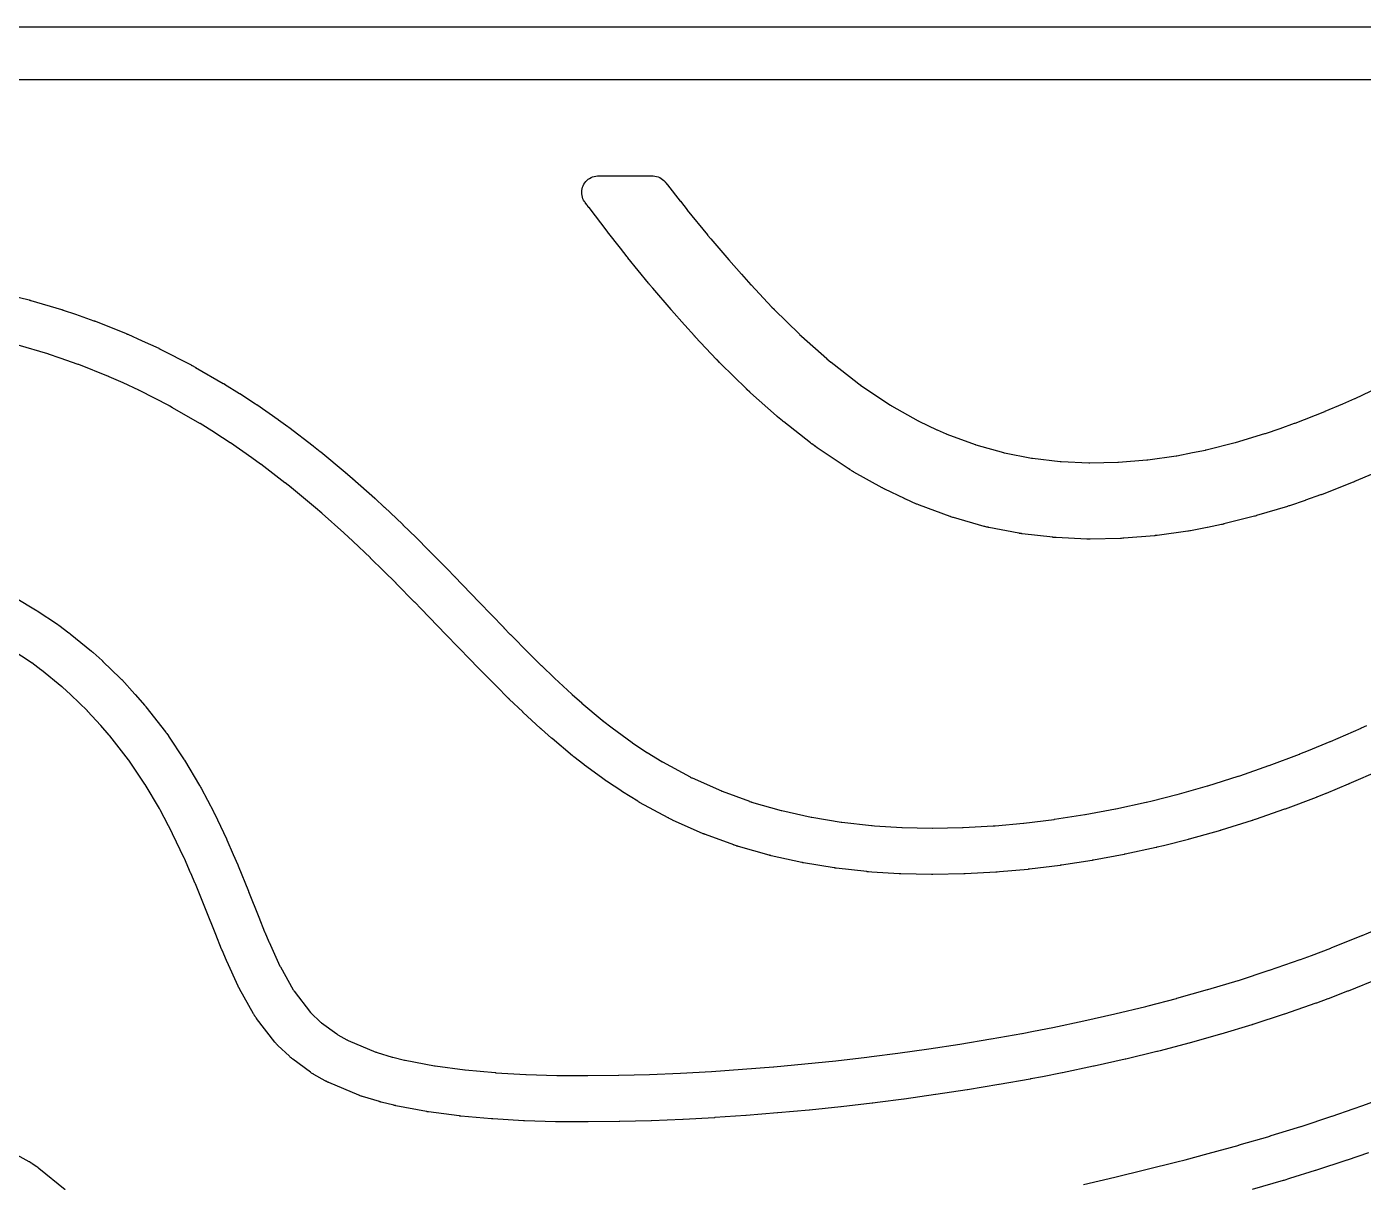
# Model space of a CAD drawing. Header units: metres. Extents: x -22.9 to 22.9, y 1.9 to 79.7.
# Drawn here: x -14.83 to -6.76, y 49.83 to 56.8 of the extents above; entities that cross this region are included whole.
import ezdxf

# ---------------------------------------------------------------- set-up
doc = ezdxf.new("R2010")
doc.units = ezdxf.units.M

msp = doc.modelspace()

# ---------------------------------------------------------------- linework, layer by layer
at = {"layer": 'MARKING'}
for points in [[(-20.6, 38.2), (-20.6, 54.8), (-20.5829, 55.0611), (-20.5319, 55.3176), (-20.4478, 55.5654), (-20.3321, 55.8), (-20.1867, 56.0175), (-20.0142, 56.2142), (-19.8175, 56.3867), (-19.6, 56.5321), (-19.3654, 56.6478), (-19.1176, 56.7319), (-18.8611, 56.7829), (-18.6, 56.8), (18.6, 56.8)], [(18.5895, 56.48), (-18.5895, 56.48), (-18.8192, 56.4649), (-19.0346, 56.4221), (-19.2426, 56.3515), (-19.4397, 56.2543), (-19.6223, 56.1323), (-19.7875, 55.9875), (-19.9323, 55.8223), (-20.0543, 55.6397), (-20.1515, 55.4426), (-20.2221, 55.2346), (-20.2649, 55.0192), (-20.28, 54.7895), (-20.28, 38.2105)], [(-6.7007, 54.1017), (-6.8115, 54.0543), (-6.8122, 54.0541), (-6.8129, 54.0538), (-6.8136, 54.0535), (-6.8178, 54.0518), (-6.8185, 54.0515), (-6.8192, 54.0512), (-6.8199, 54.0509), (-7.0067, 53.9775), (-7.0076, 53.9772), (-7.0084, 53.9769), (-7.0092, 53.9766), (-7.0143, 53.9747), (-7.0152, 53.9744), (-7.016, 53.9741), (-7.0168, 53.9738), (-7.1078, 53.9417), (-7.1082, 53.9416), (-7.1098, 53.941), (-7.1103, 53.9408), (-7.2054, 53.9084), (-7.2063, 53.908), (-7.2073, 53.9077), (-7.2082, 53.9074), (-7.2141, 53.9056), (-7.215, 53.9053), (-7.216, 53.905), (-7.2169, 53.9047), (-7.4031, 53.8492), (-7.4041, 53.8489), (-7.4051, 53.8486), (-7.4061, 53.8483), (-7.4121, 53.8467), (-7.4131, 53.8464), (-7.414, 53.8461), (-7.415, 53.8459), (-7.6008, 53.7986), (-7.6021, 53.7983), (-7.6033, 53.798), (-7.6045, 53.7977), (-7.6121, 53.796), (-7.6133, 53.7957), (-7.6145, 53.7954), (-7.6158, 53.7952), (-7.699, 53.7784), (-7.6993, 53.7783), (-7.7006, 53.7781), (-7.7009, 53.778), (-7.8027, 53.7582), (-7.804, 53.758), (-7.8053, 53.7577), (-7.8066, 53.7575), (-7.8147, 53.7562), (-7.816, 53.7559), (-7.8173, 53.7557), (-7.8186, 53.7555), (-8.0037, 53.7297), (-8.0051, 53.7295), (-8.0065, 53.7293), (-8.0079, 53.7291), (-8.0166, 53.7282), (-8.018, 53.728), (-8.0194, 53.7279), (-8.0208, 53.7278), (-8.2055, 53.7125), (-8.207, 53.7124), (-8.2086, 53.7123), (-8.2101, 53.7122), (-8.2197, 53.7117), (-8.2213, 53.7116), (-8.2228, 53.7115), (-8.2244, 53.7115), (-8.4087, 53.7077), (-8.4103, 53.7077), (-8.412, 53.7077), (-8.4137, 53.7077), (-8.424, 53.7078), (-8.4257, 53.7079), (-8.4274, 53.7079), (-8.429, 53.708), (-8.613, 53.7165), (-8.6148, 53.7166), (-8.6165, 53.7167), (-8.6183, 53.7168), (-8.6292, 53.7177), (-8.6309, 53.7179), (-8.6327, 53.718), (-8.6344, 53.7182), (-8.8182, 53.7398), (-8.82, 53.74), (-8.8218, 53.7402), (-8.8236, 53.7405), (-8.8346, 53.7422), (-8.8364, 53.7425), (-8.8382, 53.7428), (-8.84, 53.7431), (-9.021, 53.7777), (-9.0217, 53.7779), (-9.0248, 53.7785), (-9.0257, 53.7786), (-9.0276, 53.7791), (-9.0295, 53.7795), (-9.0312, 53.7799), (-9.033, 53.7803), (-9.0439, 53.783), (-9.0457, 53.7834), (-9.0474, 53.7839), (-9.0492, 53.7844), (-9.2331, 53.837), (-9.2348, 53.8376), (-9.2366, 53.8381), (-9.2383, 53.8386), (-9.2491, 53.8422), (-9.2508, 53.8428), (-9.2526, 53.8434), (-9.2543, 53.844), (-9.4385, 53.9117), (-9.4401, 53.9122), (-9.4416, 53.9128), (-9.4431, 53.9134), (-9.4525, 53.9173), (-9.4541, 53.9179), (-9.4556, 53.9185), (-9.4571, 53.9192), (-9.5216, 53.9478), (-9.5223, 53.9481), (-9.5229, 53.9484), (-9.5236, 53.9487), (-9.5279, 53.9507), (-9.5285, 53.951), (-9.5292, 53.9513), (-9.5299, 53.9517), (-9.6482, 54.0085), (-9.6495, 54.0091), (-9.6509, 54.0098), (-9.6522, 54.0105), (-9.6605, 54.0148), (-9.6619, 54.0155), (-9.6632, 54.0162), (-9.6645, 54.0169), (-9.8346, 54.1117), (-9.8353, 54.1121), (-9.836, 54.1125), (-9.8367, 54.1129), (-9.841, 54.1154), (-9.8417, 54.1158), (-9.8424, 54.1162), (-9.8431, 54.1166), (-9.8565, 54.1246), (-9.8576, 54.1253), (-9.8586, 54.1259), (-9.8597, 54.1266), (-9.8664, 54.1309), (-9.8675, 54.1315), (-9.8685, 54.1322), (-9.8696, 54.1329), (-10.0558, 54.258), (-10.0567, 54.2586), (-10.0576, 54.2592), (-10.0585, 54.2599), (-10.064, 54.2638), (-10.0649, 54.2644), (-10.0658, 54.265), (-10.0666, 54.2657), (-10.089, 54.2821), (-10.0896, 54.2826), (-10.0902, 54.283), (-10.0907, 54.2834), (-10.0944, 54.2862), (-10.095, 54.2867), (-10.0956, 54.2871), (-10.0961, 54.2876), (-10.2588, 54.4151), (-10.2595, 54.4156), (-10.2602, 54.4161), (-10.2608, 54.4167), (-10.2649, 54.42), (-10.2656, 54.4205), (-10.2663, 54.4211), (-10.2669, 54.4216), (-10.2958, 54.4459), (-10.2963, 54.4463), (-10.2968, 54.4468), (-10.2974, 54.4472), (-10.3005, 54.4499), (-10.301, 54.4504), (-10.3015, 54.4508), (-10.302, 54.4513), (-10.459, 54.5906), (-10.4595, 54.591), (-10.46, 54.5914), (-10.4605, 54.5918), (-10.4634, 54.5945), (-10.4638, 54.5949), (-10.4643, 54.5953), (-10.4647, 54.5958), (-10.4785, 54.6086), (-10.4789, 54.609), (-10.4794, 54.6094), (-10.4799, 54.6099), (-10.4827, 54.6125), (-10.4831, 54.613), (-10.4835, 54.6134), (-10.484, 54.6139), (-10.6403, 54.7672), (-10.6408, 54.7677), (-10.6412, 54.7681), (-10.6417, 54.7686), (-10.6445, 54.7715), (-10.645, 54.7719), (-10.6454, 54.7724), (-10.6459, 54.7729), (-10.6611, 54.7885), (-10.6615, 54.789), (-10.6633, 54.7909), (-10.6639, 54.7915), (-10.7928, 54.9287), (-10.7932, 54.9291), (-10.7935, 54.9295), (-10.7939, 54.9299), (-10.7962, 54.9324), (-10.7965, 54.9328), (-10.7969, 54.9332), (-10.7972, 54.9336), (-10.8561, 54.999), (-10.8563, 54.9993), (-10.8573, 55.0003), (-10.8575, 55.0006), (-10.9353, 55.0884), (-10.9358, 55.089), (-10.938, 55.0915), (-10.9387, 55.0923), (-11.0494, 55.222), (-11.0495, 55.2221), (-11.0702, 55.2466), (-11.0706, 55.247), (-11.071, 55.2474), (-11.0713, 55.2478), (-11.0735, 55.2505), (-11.0739, 55.2509), (-11.0742, 55.2513), (-11.0746, 55.2518), (-11.1994, 55.4052), (-11.1997, 55.4056), (-11.2, 55.406), (-11.2003, 55.4064), (-11.2023, 55.4089), (-11.2026, 55.4094), (-11.203, 55.4098), (-11.2033, 55.4102), (-11.2442, 55.4627), (-11.3231, 55.5626), (-11.3235, 55.5631), (-11.3252, 55.5653), (-11.3257, 55.566), (-11.4343, 55.7081), (-11.4347, 55.7085), (-11.442, 55.7178), (-11.4424, 55.7183), (-11.4428, 55.7189), (-11.4432, 55.7194), (-11.4457, 55.7227), (-11.4461, 55.7233), (-11.4465, 55.7238), (-11.4469, 55.7243), (-11.4574, 55.7385), (-11.4603, 55.7426), (-11.4615, 55.7445), (-11.4667, 55.7531), (-11.4709, 55.7622), (-11.4742, 55.7717), (-11.4766, 55.7814), (-11.4779, 55.7914), (-11.4783, 55.8014), (-11.4776, 55.8114), (-11.476, 55.8213), (-11.4733, 55.831), (-11.4697, 55.8403), (-11.4652, 55.8493), (-11.4598, 55.8578), (-11.4536, 55.8656), (-11.4466, 55.8729), (-11.439, 55.8793), (-11.4307, 55.885), (-11.4219, 55.8899), (-11.4127, 55.8938), (-11.4031, 55.8968), (-11.3933, 55.8988), (-11.3833, 55.8998), (-11.381, 55.8999), (-11.376, 55.9), (-11.054, 55.9), (-11.0489, 55.8999), (-11.0464, 55.8997), (-11.0363, 55.8987), (-11.0263, 55.8966), (-11.0166, 55.8936), (-11.0072, 55.8895), (-10.9983, 55.8845), (-10.99, 55.8787), (-10.9823, 55.872), (-10.9753, 55.8646), (-10.9737, 55.8627), (-10.9705, 55.8587), (-10.9618, 55.8473), (-10.9613, 55.8467), (-10.8832, 55.7478), (-10.8831, 55.7476), (-10.8824, 55.7467), (-10.8822, 55.7465), (-10.8419, 55.6948), (-10.8416, 55.6944), (-10.8413, 55.694), (-10.841, 55.6936), (-10.7193, 55.544), (-10.7189, 55.5435), (-10.7186, 55.5431), (-10.7182, 55.5427), (-10.6995, 55.5207), (-10.5906, 55.393), (-10.59, 55.3923), (-10.5143, 55.3068), (-10.4569, 55.2431), (-10.4565, 55.2427), (-10.4562, 55.2423), (-10.4558, 55.2419), (-10.3302, 55.1081), (-10.3297, 55.1076), (-10.3173, 55.0948), (-10.3169, 55.0944), (-10.3164, 55.0939), (-10.316, 55.0935), (-10.1639, 54.9442), (-10.1634, 54.9438), (-10.163, 54.9433), (-10.1625, 54.9429), (-10.153, 54.934), (-10.1525, 54.9336), (-10.1521, 54.9332), (-10.1516, 54.9327), (-9.9991, 54.7974), (-9.9986, 54.797), (-9.9981, 54.7965), (-9.9975, 54.7961), (-9.974, 54.7763), (-9.9734, 54.7758), (-9.9727, 54.7753), (-9.972, 54.7747), (-9.8151, 54.6517), (-9.8145, 54.6513), (-9.8139, 54.6508), (-9.8133, 54.6504), (-9.7978, 54.6389), (-9.7969, 54.6383), (-9.796, 54.6377), (-9.7951, 54.6371), (-9.618, 54.5181), (-9.6169, 54.5174), (-9.6158, 54.5167), (-9.6147, 54.516), (-9.6096, 54.513), (-9.6089, 54.5125), (-9.6082, 54.5121), (-9.6075, 54.5117), (-9.4468, 54.4222), (-9.4454, 54.4215), (-9.4441, 54.4208), (-9.4427, 54.4201), (-9.3338, 54.3678), (-9.3332, 54.3675), (-9.3325, 54.3672), (-9.3318, 54.3669), (-9.2773, 54.3427), (-9.2758, 54.342), (-9.2743, 54.3414), (-9.2728, 54.3408), (-9.1035, 54.2786), (-9.1018, 54.278), (-9.1001, 54.2775), (-9.0983, 54.2769), (-8.9323, 54.2294), (-8.9301, 54.2288), (-8.9279, 54.2283), (-8.9257, 54.2278), (-8.7618, 54.1965), (-8.76, 54.1962), (-8.7582, 54.1959), (-8.7564, 54.1957), (-8.5889, 54.176), (-8.5872, 54.1759), (-8.5854, 54.1757), (-8.5837, 54.1756), (-8.4154, 54.1678), (-8.4138, 54.1678), (-8.4121, 54.1678), (-8.4104, 54.1678), (-8.241, 54.1713), (-8.2394, 54.1713), (-8.2379, 54.1714), (-8.2363, 54.1715), (-8.0652, 54.1857), (-8.0638, 54.1858), (-8.0624, 54.1859), (-8.061, 54.1861), (-7.8884, 54.2103), (-7.8871, 54.2105), (-7.8858, 54.2107), (-7.8845, 54.2109), (-7.7902, 54.2293), (-7.7124, 54.2449), (-7.7112, 54.2452), (-7.71, 54.2455), (-7.7087, 54.2458), (-7.533, 54.2905), (-7.532, 54.2908), (-7.5311, 54.2911), (-7.5301, 54.2913), (-7.3526, 54.3442), (-7.3517, 54.3445), (-7.3508, 54.3448), (-7.3498, 54.3451), (-7.261, 54.3755), (-7.1736, 54.4063), (-7.1728, 54.4066), (-7.1719, 54.4069), (-7.1711, 54.4072), (-6.9912, 54.4779), (-6.9905, 54.4781), (-6.9898, 54.4784), (-6.9892, 54.4787), (-6.8829, 54.5241), (-6.8825, 54.5243), (-6.8102, 54.556), (-6.8096, 54.5563), (-6.8089, 54.5566), (-6.8083, 54.5569), (-6.6265, 54.6429)], [(-15.0003, 55.196), (-14.8146, 55.1507), (-14.8134, 55.1504), (-14.8122, 55.1501), (-14.811, 55.1498), (-14.808, 55.1489), (-14.8068, 55.1486), (-14.8057, 55.1483), (-14.8045, 55.1479), (-14.6187, 55.0929), (-14.6176, 55.0926), (-14.6166, 55.0922), (-14.6155, 55.0919), (-14.6128, 55.091), (-14.6117, 55.0907), (-14.6107, 55.0903), (-14.6097, 55.09), (-14.5357, 55.0644), (-14.5356, 55.0644), (-14.4236, 55.0256), (-14.4225, 55.0252), (-14.4214, 55.0248), (-14.4203, 55.0244), (-14.4175, 55.0234), (-14.4164, 55.023), (-14.4153, 55.0225), (-14.4142, 55.0221), (-14.2283, 54.9478), (-14.2272, 54.9474), (-14.2262, 54.947), (-14.2252, 54.9465), (-14.2225, 54.9454), (-14.2215, 54.945), (-14.2205, 54.9445), (-14.2195, 54.9441), (-14.1333, 54.9051), (-14.1329, 54.9049), (-14.0328, 54.8591), (-14.0318, 54.8586), (-14.0307, 54.8581), (-14.0297, 54.8576), (-14.027, 54.8563), (-14.026, 54.8558), (-14.025, 54.8553), (-14.024, 54.8548), (-13.8376, 54.7589), (-13.8368, 54.7585), (-13.836, 54.7581), (-13.8352, 54.7576), (-13.833, 54.7565), (-13.8322, 54.7561), (-13.8314, 54.7556), (-13.8306, 54.7552), (-13.8123, 54.7449), (-13.812, 54.7447), (-13.8113, 54.7443), (-13.8108, 54.744), (-13.6429, 54.6476), (-13.642, 54.6471), (-13.6412, 54.6466), (-13.6403, 54.6461), (-13.6381, 54.6448), (-13.6372, 54.6443), (-13.6364, 54.6437), (-13.6356, 54.6432), (-13.5457, 54.5868), (-13.5453, 54.5865), (-13.5443, 54.5859), (-13.5437, 54.5855), (-13.4473, 54.5233), (-13.4466, 54.5228), (-13.4459, 54.5223), (-13.4452, 54.5219), (-13.4433, 54.5206), (-13.4426, 54.5201), (-13.4419, 54.5196), (-13.4411, 54.5191), (-13.3109, 54.4285), (-13.3104, 54.4282), (-13.3093, 54.4274), (-13.3086, 54.4269), (-13.2522, 54.3864), (-13.2517, 54.386), (-13.2511, 54.3855), (-13.2505, 54.3851), (-13.249, 54.384), (-13.2484, 54.3835), (-13.2478, 54.3831), (-13.2472, 54.3827), (-13.1, 54.2702), (-13.0994, 54.2698), (-13.0982, 54.2689), (-13.0974, 54.2682), (-13.0577, 54.2369), (-13.0573, 54.2365), (-13.0568, 54.2361), (-13.0564, 54.2358), (-13.0552, 54.2348), (-13.0548, 54.2345), (-13.0543, 54.2341), (-13.0539, 54.2337), (-12.9072, 54.1121), (-12.9066, 54.1116), (-12.9054, 54.1105), (-12.9045, 54.1098), (-12.864, 54.0749), (-12.8635, 54.0744), (-12.8623, 54.0734), (-12.8616, 54.0728), (-12.7285, 53.9541), (-12.7279, 53.9536), (-12.7267, 53.9525), (-12.7259, 53.9517), (-12.6709, 53.9009), (-12.6706, 53.9006), (-12.6699, 53.8999), (-12.6694, 53.8995), (-12.5607, 53.7966), (-12.5602, 53.7961), (-12.559, 53.795), (-12.5583, 53.7943), (-12.4789, 53.7165), (-12.4786, 53.7161), (-12.4012, 53.6396), (-12.4008, 53.6392), (-12.3998, 53.6382), (-12.3992, 53.6376), (-12.2877, 53.5239), (-12.2479, 53.4835), (-12.2476, 53.4831), (-12.2469, 53.4824), (-12.2464, 53.4819), (-12.098, 53.3276), (-11.9486, 53.1731), (-11.9484, 53.1728), (-11.9096, 53.1323), (-11.9089, 53.1316), (-11.7977, 53.0198), (-11.723, 52.9449), (-11.7225, 52.9445), (-11.7221, 52.944), (-11.7216, 52.9436), (-11.6428, 52.8687), (-11.5381, 52.7711), (-11.5375, 52.7705), (-11.5369, 52.77), (-11.5363, 52.7694), (-11.4774, 52.7182), (-11.4768, 52.7176), (-11.3552, 52.6152), (-11.3543, 52.6145), (-11.3535, 52.6139), (-11.3527, 52.6132), (-11.2953, 52.5689), (-11.2949, 52.5686), (-11.2944, 52.5682), (-11.2939, 52.5679), (-11.1741, 52.4797), (-11.1731, 52.4789), (-11.172, 52.4782), (-11.171, 52.4775), (-11.0844, 52.4203), (-11.0838, 52.4199), (-11.0833, 52.4196), (-11.0827, 52.4192), (-10.9949, 52.3645), (-10.9937, 52.3638), (-10.9924, 52.363), (-10.9911, 52.3623), (-10.8245, 52.2716), (-10.8239, 52.2712), (-10.8233, 52.2709), (-10.8226, 52.2706), (-10.8162, 52.2673), (-10.815, 52.2667), (-10.8137, 52.2661), (-10.8125, 52.2656), (-10.6351, 52.1871), (-10.6336, 52.1864), (-10.6321, 52.1858), (-10.6306, 52.1852), (-10.4657, 52.1248), (-10.4651, 52.1246), (-10.4646, 52.1244), (-10.464, 52.1242), (-10.4564, 52.1216), (-10.4552, 52.1212), (-10.454, 52.1208), (-10.4527, 52.1204), (-10.275, 52.0701), (-10.2736, 52.0697), (-10.2722, 52.0693), (-10.2707, 52.069), (-10.0934, 52.0298), (-10.0921, 52.0295), (-10.0908, 52.0292), (-10.0894, 52.029), (-9.9114, 51.9996), (-9.9102, 51.9994), (-9.9089, 51.9993), (-9.9077, 51.9991), (-9.7288, 51.9788), (-9.7277, 51.9787), (-9.7266, 51.9786), (-9.7254, 51.9785), (-9.7101, 51.9775), (-9.5463, 51.9672), (-9.5452, 51.9671), (-9.5442, 51.9671), (-9.5432, 51.967), (-9.3627, 51.9632), (-9.3617, 51.9632), (-9.3607, 51.9631), (-9.3598, 51.9632), (-9.1787, 51.9663), (-9.1778, 51.9663), (-9.1769, 51.9663), (-9.176, 51.9664), (-8.9945, 51.9761), (-8.9936, 51.9761), (-8.9928, 51.9762), (-8.9919, 51.9762), (-8.9817, 51.9772), (-8.8104, 51.9928), (-8.8096, 51.9929), (-8.8088, 51.9929), (-8.8079, 51.993), (-8.6257, 52.0158), (-8.6249, 52.0159), (-8.6242, 52.016), (-8.6234, 52.0161), (-8.4407, 52.0448), (-8.44, 52.0449), (-8.4392, 52.045), (-8.4385, 52.0451), (-8.2555, 52.0794), (-8.2548, 52.0795), (-8.2541, 52.0796), (-8.2534, 52.0798), (-8.0704, 52.1193), (-8.0696, 52.1195), (-8.0689, 52.1197), (-8.0682, 52.1198), (-8.0348, 52.1281), (-7.8858, 52.166), (-7.8852, 52.1661), (-7.8845, 52.1663), (-7.8839, 52.1665), (-7.7, 52.2185), (-7.6995, 52.2186), (-7.6989, 52.2188), (-7.6983, 52.219), (-7.5146, 52.2759), (-7.5139, 52.2761), (-7.5132, 52.2763), (-7.5126, 52.2765), (-7.5044, 52.2793), (-7.3296, 52.3403), (-7.3291, 52.3405), (-7.3285, 52.3407), (-7.328, 52.3409), (-7.1437, 52.4099), (-7.1431, 52.4101), (-7.1425, 52.4103), (-7.1419, 52.4106), (-7.0907, 52.4312), (-6.9584, 52.4858), (-6.9579, 52.486), (-6.9574, 52.4862), (-6.957, 52.4864), (-6.7722, 52.5672), (-6.7717, 52.5674), (-6.7711, 52.5677), (-6.7706, 52.5679), (-6.7382, 52.583)], [(-6.6585, 52.3113), (-6.8461, 52.2293), (-6.8466, 52.2291), (-6.8471, 52.2288), (-6.8476, 52.2286), (-6.8488, 52.2281), (-6.8493, 52.2279), (-6.8498, 52.2277), (-6.8503, 52.2275), (-6.9833, 52.1726), (-6.9836, 52.1725), (-6.9843, 52.1722), (-6.9847, 52.172), (-7.0388, 52.1502), (-7.0394, 52.15), (-7.04, 52.1498), (-7.0406, 52.1495), (-7.0421, 52.1489), (-7.0427, 52.1487), (-7.0433, 52.1485), (-7.0438, 52.1483), (-7.2313, 52.0781), (-7.2318, 52.0779), (-7.2323, 52.0777), (-7.2329, 52.0775), (-7.2342, 52.077), (-7.2348, 52.0768), (-7.2353, 52.0766), (-7.2358, 52.0764), (-7.4116, 52.0151), (-7.4119, 52.015), (-7.4125, 52.0148), (-7.413, 52.0146), (-7.4242, 52.0108), (-7.4248, 52.0106), (-7.4255, 52.0104), (-7.4262, 52.0101), (-7.4279, 52.0096), (-7.4286, 52.0094), (-7.4292, 52.0092), (-7.4299, 52.0089), (-7.6171, 51.951), (-7.6177, 51.9508), (-7.6183, 51.9506), (-7.6189, 51.9505), (-7.6204, 51.95), (-7.621, 51.9498), (-7.6216, 51.9497), (-7.6222, 51.9495), (-7.8095, 51.8965), (-7.8101, 51.8964), (-7.8108, 51.8962), (-7.8114, 51.896), (-7.8131, 51.8956), (-7.8137, 51.8954), (-7.8144, 51.8952), (-7.815, 51.8951), (-7.9651, 51.8569), (-7.9657, 51.8568), (-8.0029, 51.8475), (-8.0037, 51.8474), (-8.0044, 51.8472), (-8.0051, 51.847), (-8.007, 51.8466), (-8.0077, 51.8464), (-8.0084, 51.8463), (-8.0092, 51.8461), (-8.1962, 51.8057), (-8.1969, 51.8055), (-8.1975, 51.8054), (-8.1982, 51.8053), (-8.2, 51.8049), (-8.2007, 51.8048), (-8.2014, 51.8046), (-8.2021, 51.8045), (-8.3891, 51.7695), (-8.3898, 51.7694), (-8.3905, 51.7693), (-8.3913, 51.7691), (-8.3931, 51.7688), (-8.3939, 51.7687), (-8.3946, 51.7686), (-8.3953, 51.7684), (-8.5822, 51.7392), (-8.583, 51.739), (-8.5837, 51.7389), (-8.5845, 51.7388), (-8.5865, 51.7385), (-8.5873, 51.7384), (-8.5881, 51.7383), (-8.5888, 51.7382), (-8.7756, 51.7149), (-8.7764, 51.7148), (-8.7772, 51.7147), (-8.778, 51.7146), (-8.7802, 51.7144), (-8.781, 51.7143), (-8.7818, 51.7142), (-8.7827, 51.7141), (-8.9559, 51.6983), (-8.9561, 51.6983), (-8.9695, 51.6971), (-8.9704, 51.697), (-8.9713, 51.697), (-8.9722, 51.6969), (-8.9745, 51.6967), (-8.9754, 51.6967), (-8.9763, 51.6966), (-8.9771, 51.6966), (-9.1636, 51.6866), (-9.1645, 51.6866), (-9.1654, 51.6866), (-9.1663, 51.6865), (-9.1686, 51.6864), (-9.1695, 51.6864), (-9.1704, 51.6864), (-9.1713, 51.6864), (-9.3576, 51.6832), (-9.3586, 51.6831), (-9.3596, 51.6831), (-9.3605, 51.6831), (-9.3631, 51.6831), (-9.364, 51.6831), (-9.365, 51.6832), (-9.366, 51.6832), (-9.5521, 51.6872), (-9.5531, 51.6872), (-9.5541, 51.6872), (-9.5552, 51.6873), (-9.5579, 51.6874), (-9.5589, 51.6874), (-9.5599, 51.6875), (-9.561, 51.6875), (-9.727, 51.698), (-9.7275, 51.698), (-9.7475, 51.6994), (-9.7487, 51.6995), (-9.7498, 51.6995), (-9.7509, 51.6996), (-9.7538, 51.6999), (-9.755, 51.7), (-9.7561, 51.7001), (-9.7572, 51.7002), (-9.9428, 51.7213), (-9.944, 51.7214), (-9.9453, 51.7216), (-9.9465, 51.7218), (-9.9498, 51.7222), (-9.951, 51.7224), (-9.9523, 51.7226), (-9.9535, 51.7228), (-10.1388, 51.7533), (-10.1401, 51.7536), (-10.1414, 51.7538), (-10.1428, 51.7541), (-10.1462, 51.7547), (-10.1476, 51.755), (-10.1489, 51.7553), (-10.1502, 51.7556), (-10.3352, 51.7965), (-10.3367, 51.7968), (-10.3381, 51.7972), (-10.3395, 51.7975), (-10.3432, 51.7984), (-10.3446, 51.7988), (-10.346, 51.7992), (-10.3474, 51.7996), (-10.5325, 51.852), (-10.5338, 51.8524), (-10.535, 51.8528), (-10.5363, 51.8531), (-10.5395, 51.8541), (-10.5407, 51.8545), (-10.5419, 51.8549), (-10.5432, 51.8553), (-10.5557, 51.8596), (-10.5563, 51.8598), (-10.5569, 51.86), (-10.5574, 51.8602), (-10.5589, 51.8607), (-10.5594, 51.8609), (-10.56, 51.8611), (-10.5605, 51.8613), (-10.7313, 51.9239), (-10.7328, 51.9245), (-10.7343, 51.9251), (-10.7358, 51.9257), (-10.7397, 51.9273), (-10.7412, 51.9279), (-10.7427, 51.9285), (-10.7442, 51.9292), (-10.9293, 52.011), (-10.9305, 52.0116), (-10.9317, 52.0122), (-10.933, 52.0127), (-10.9361, 52.0142), (-10.9373, 52.0148), (-10.9386, 52.0154), (-10.9398, 52.016), (-10.9513, 52.0219), (-10.952, 52.0222), (-10.9526, 52.0226), (-10.9532, 52.0229), (-10.9548, 52.0237), (-10.9554, 52.0241), (-10.9561, 52.0244), (-10.9567, 52.0247), (-11.1286, 52.1184), (-11.1299, 52.1191), (-11.1312, 52.1198), (-11.1324, 52.1205), (-11.1357, 52.1224), (-11.137, 52.1232), (-11.1382, 52.1239), (-11.1395, 52.1247), (-11.2323, 52.1825), (-11.2329, 52.1829), (-11.2335, 52.1832), (-11.234, 52.1836), (-11.2355, 52.1845), (-11.2361, 52.1849), (-11.2366, 52.1853), (-11.2372, 52.1856), (-11.3283, 52.2459), (-11.3294, 52.2466), (-11.3304, 52.2473), (-11.3315, 52.248), (-11.3342, 52.2499), (-11.3352, 52.2506), (-11.3362, 52.2513), (-11.3372, 52.2521), (-11.4612, 52.3433), (-11.4617, 52.3437), (-11.4621, 52.344), (-11.4626, 52.3444), (-11.4638, 52.3453), (-11.4643, 52.3456), (-11.4647, 52.346), (-11.4652, 52.3463), (-11.5262, 52.3934), (-11.527, 52.394), (-11.5278, 52.3947), (-11.5286, 52.3954), (-11.5308, 52.3971), (-11.5316, 52.3977), (-11.5324, 52.3984), (-11.5332, 52.3991), (-11.6575, 52.5037), (-11.658, 52.5042), (-11.6592, 52.5052), (-11.66, 52.5058), (-11.722, 52.5598), (-11.7226, 52.5604), (-11.7232, 52.5609), (-11.7239, 52.5615), (-11.7255, 52.563), (-11.7261, 52.5635), (-11.7267, 52.5641), (-11.7273, 52.5647), (-11.8332, 52.6633), (-11.8335, 52.6636), (-11.8341, 52.6642), (-11.8346, 52.6646), (-11.9159, 52.7419), (-11.9163, 52.7424), (-11.9168, 52.7428), (-11.9172, 52.7433), (-11.9184, 52.7444), (-11.9189, 52.7449), (-11.9194, 52.7453), (-11.9198, 52.7458), (-11.9956, 52.8216), (-11.9958, 52.8218), (-12.1079, 52.9347), (-12.1084, 52.9352), (-12.1096, 52.9364), (-12.1103, 52.9371), (-12.1496, 52.9781), (-12.2988, 53.1325), (-12.299, 53.1326), (-12.4474, 53.2869), (-12.4478, 53.2873), (-12.4871, 53.3273), (-12.4872, 53.3275), (-12.598, 53.4404), (-12.5985, 53.4409), (-12.6745, 53.5161), (-12.7529, 53.593), (-12.7535, 53.5936), (-12.861, 53.6953), (-12.8614, 53.6956), (-12.9146, 53.7449), (-12.9153, 53.7455), (-13.0465, 53.8625), (-13.0472, 53.8631), (-13.0857, 53.8963), (-13.0864, 53.8969), (-13.2314, 54.0172), (-13.2319, 54.0176), (-13.2323, 54.0179), (-13.2328, 54.0183), (-13.2696, 54.0475), (-13.2703, 54.048), (-13.4155, 54.1589), (-13.4161, 54.1593), (-13.4167, 54.1598), (-13.4173, 54.1602), (-13.4706, 54.1985), (-13.4712, 54.1989), (-13.5991, 54.2879), (-13.5998, 54.2884), (-13.6005, 54.2889), (-13.6012, 54.2894), (-13.6945, 54.3495), (-13.695, 54.3499), (-13.7822, 54.4047), (-13.783, 54.4052), (-13.7839, 54.4057), (-13.7847, 54.4062), (-13.9489, 54.5005), (-13.9656, 54.5098), (-13.9664, 54.5103), (-13.9672, 54.5107), (-13.968, 54.5111), (-14.1492, 54.6043), (-14.1502, 54.6049), (-14.1513, 54.6053), (-14.1523, 54.6058), (-14.2481, 54.6497), (-14.332, 54.6876), (-14.333, 54.6881), (-14.334, 54.6885), (-14.335, 54.689), (-14.5151, 54.7609), (-14.5162, 54.7613), (-14.5172, 54.7617), (-14.5183, 54.7621), (-14.627, 54.7997), (-14.6981, 54.8243), (-14.6991, 54.8246), (-14.7002, 54.825), (-14.7013, 54.8253), (-14.8808, 54.8785)], [(-14.8943, 53.35), (-14.7765, 53.2804), (-14.7754, 53.2797), (-14.7742, 53.279), (-14.7731, 53.2783), (-14.7702, 53.2765), (-14.769, 53.2757), (-14.7679, 53.275), (-14.7668, 53.2743), (-14.6447, 53.193), (-14.6437, 53.1923), (-14.6427, 53.1917), (-14.6417, 53.191), (-14.6391, 53.1892), (-14.6381, 53.1885), (-14.6372, 53.1878), (-14.6362, 53.187), (-14.5751, 53.142), (-14.5742, 53.1413), (-14.5733, 53.1407), (-14.5724, 53.14), (-14.5701, 53.1382), (-14.5692, 53.1375), (-14.5684, 53.1368), (-14.5675, 53.1361), (-14.4375, 53.0308), (-14.4365, 53.03), (-14.4354, 53.0291), (-14.4344, 53.0282), (-14.4317, 53.0259), (-14.4307, 53.025), (-14.4296, 53.0241), (-14.4286, 53.0232), (-14.3749, 52.9746), (-14.3742, 52.974), (-14.3736, 52.9734), (-14.3729, 52.9728), (-14.3712, 52.9712), (-14.3706, 52.9706), (-14.37, 52.97), (-14.3693, 52.9694), (-14.2648, 52.868), (-14.2638, 52.867), (-14.2628, 52.866), (-14.2618, 52.865), (-14.2592, 52.8623), (-14.2582, 52.8613), (-14.2572, 52.8602), (-14.2562, 52.8592), (-14.1762, 52.7721), (-14.1758, 52.7716), (-14.1754, 52.7712), (-14.1749, 52.7707), (-14.1739, 52.7695), (-14.1734, 52.769), (-14.173, 52.7685), (-14.1726, 52.7681), (-14.1175, 52.705), (-14.1166, 52.704), (-14.1157, 52.7029), (-14.1148, 52.7018), (-14.1125, 52.699), (-14.1116, 52.6979), (-14.1107, 52.6968), (-14.1098, 52.6957), (-13.992, 52.5444), (-13.9911, 52.5432), (-13.9902, 52.542), (-13.9893, 52.5408), (-13.9869, 52.5376), (-13.986, 52.5363), (-13.9852, 52.5351), (-13.9843, 52.5338), (-13.9743, 52.5193), (-13.9741, 52.5189), (-13.9735, 52.5181), (-13.9731, 52.5175), (-13.882, 52.3812), (-13.8813, 52.3802), (-13.8806, 52.3792), (-13.88, 52.3781), (-13.8783, 52.3754), (-13.8776, 52.3744), (-13.877, 52.3733), (-13.8763, 52.3722), (-13.7857, 52.221), (-13.785, 52.2197), (-13.7842, 52.2185), (-13.7835, 52.2172), (-13.7816, 52.2139), (-13.7809, 52.2126), (-13.7802, 52.2113), (-13.7795, 52.21), (-13.7764, 52.204), (-13.7003, 52.0586), (-13.6999, 52.0578), (-13.6994, 52.0569), (-13.699, 52.0561), (-13.6979, 52.0539), (-13.6975, 52.053), (-13.6971, 52.0521), (-13.6967, 52.0513), (-13.6243, 51.8992), (-13.6239, 51.8983), (-13.6235, 51.8974), (-13.6231, 51.8965), (-13.6221, 51.8943), (-13.6217, 51.8934), (-13.6213, 51.8925), (-13.6209, 51.8916), (-13.5832, 51.8037), (-13.5829, 51.8031), (-13.5553, 51.7408), (-13.555, 51.7401), (-13.5547, 51.7393), (-13.5544, 51.7386), (-13.5536, 51.7367), (-13.5533, 51.736), (-13.553, 51.7353), (-13.5527, 51.7345), (-13.4906, 51.5815), (-13.4904, 51.5809), (-13.4284, 51.4256), (-13.4283, 51.4254), (-13.3932, 51.337), (-13.393, 51.3363), (-13.3927, 51.3356), (-13.3924, 51.335), (-13.3671, 51.2764), (-13.3669, 51.2759), (-13.3667, 51.2754), (-13.3665, 51.275), (-13.3006, 51.1304), (-13.2997, 51.1285), (-13.2987, 51.1267), (-13.2977, 51.1248), (-13.2207, 50.9877), (-13.2188, 50.9845), (-13.2168, 50.9815), (-13.2147, 50.9785), (-13.1161, 50.851), (-13.1153, 50.85), (-13.1132, 50.8477), (-13.1123, 50.8468), (-13.0572, 50.7944), (-13.0549, 50.7923), (-13.0525, 50.7903), (-13.05, 50.7883), (-12.9579, 50.7205), (-12.9554, 50.7188), (-12.9528, 50.7171), (-12.9502, 50.7155), (-12.897, 50.6855), (-12.8944, 50.6842), (-12.8918, 50.6829), (-12.8892, 50.6817), (-12.7217, 50.6115), (-12.7193, 50.6105), (-12.7169, 50.6097), (-12.7145, 50.6089), (-12.6222, 50.5809), (-12.621, 50.5805), (-12.6197, 50.5802), (-12.6185, 50.5798), (-12.5487, 50.5625), (-12.5473, 50.5622), (-12.5459, 50.5619), (-12.5446, 50.5616), (-12.3673, 50.5279), (-12.3659, 50.5277), (-12.3645, 50.5275), (-12.3631, 50.5273), (-12.1844, 50.5036), (-12.1834, 50.5035), (-12.1823, 50.5034), (-12.1813, 50.5033), (-12.0002, 50.487), (-11.9994, 50.4869), (-11.9985, 50.4869), (-11.9977, 50.4868), (-11.815, 50.4764), (-11.8143, 50.4764), (-11.8136, 50.4764), (-11.813, 50.4763), (-11.6291, 50.4707), (-11.6285, 50.4707), (-11.628, 50.4707), (-11.6274, 50.4707), (-11.4428, 50.4692), (-11.4419, 50.4692), (-11.2561, 50.4712), (-11.2553, 50.4712), (-11.0691, 50.4763), (-11.0684, 50.4763), (-10.8819, 50.4842), (-10.8812, 50.4842), (-10.6946, 50.4946), (-10.694, 50.4947), (-10.5072, 50.5074), (-10.5066, 50.5075), (-10.3196, 50.5225), (-10.3191, 50.5226), (-10.1321, 50.5398), (-10.1315, 50.5398), (-9.9445, 50.5591), (-9.9439, 50.5592), (-9.7572, 50.5805), (-9.7565, 50.5806), (-9.729, 50.5841), (-9.5699, 50.6047), (-9.5693, 50.6048), (-9.3824, 50.6311), (-9.3818, 50.6312), (-9.1948, 50.6598), (-9.1943, 50.6599), (-9.0074, 50.6907), (-9.0068, 50.6908), (-8.8202, 50.7238), (-8.8195, 50.724), (-8.7496, 50.7374), (-8.6335, 50.7601), (-8.6328, 50.7602), (-8.4462, 50.7994), (-8.4456, 50.7996), (-8.2591, 50.8415), (-8.2584, 50.8417), (-8.0722, 50.8863), (-8.0714, 50.8865), (-8.0578, 50.89), (-7.886, 50.9354), (-7.8853, 50.9356), (-7.6992, 50.9879), (-7.6983, 50.9882), (-7.5143, 51.0433), (-7.5132, 51.0436), (-7.5129, 51.0437), (-7.5118, 51.0441), (-7.3267, 51.1047), (-7.3259, 51.105), (-7.1401, 51.1696), (-7.1392, 51.1699), (-7.0713, 51.195), (-6.9545, 51.2392), (-6.9536, 51.2395), (-6.7679, 51.314), (-6.7674, 51.3142), (-6.767, 51.3144), (-6.7665, 51.3146), (-6.6895, 51.3472)], [(-6.6624, 51.0546), (-6.85, 50.9794), (-6.8508, 50.9791), (-6.8524, 50.9785), (-6.8535, 50.9781), (-6.9717, 50.9333), (-6.972, 50.9332), (-6.9726, 50.933), (-6.973, 50.9328), (-7.0426, 50.9071), (-7.0434, 50.9068), (-7.0451, 50.9062), (-7.0462, 50.9058), (-7.2344, 50.8404), (-7.2351, 50.8401), (-7.2366, 50.8396), (-7.2376, 50.8393), (-7.4258, 50.7776), (-7.4266, 50.7773), (-7.4283, 50.7768), (-7.4293, 50.7765), (-7.4316, 50.7758), (-7.4323, 50.7756), (-7.6185, 50.7198), (-7.6192, 50.7196), (-7.6206, 50.7192), (-7.6216, 50.7189), (-7.8099, 50.6659), (-7.8106, 50.6657), (-7.812, 50.6654), (-7.8129, 50.6651), (-7.9857, 50.6195), (-7.9862, 50.6194), (-8.0019, 50.6153), (-8.0026, 50.6151), (-8.0041, 50.6148), (-8.0051, 50.6145), (-8.1935, 50.5693), (-8.194, 50.5691), (-8.1953, 50.5688), (-8.1961, 50.5687), (-8.3846, 50.5263), (-8.3851, 50.5262), (-8.3864, 50.5259), (-8.3872, 50.5257), (-8.5756, 50.4861), (-8.5762, 50.486), (-8.5774, 50.4857), (-8.5782, 50.4856), (-8.6955, 50.4627), (-8.6958, 50.4626), (-8.7671, 50.4489), (-8.7677, 50.4488), (-8.7689, 50.4486), (-8.7698, 50.4484), (-8.9583, 50.415), (-8.9588, 50.4149), (-8.9599, 50.4147), (-8.9606, 50.4146), (-9.1491, 50.3835), (-9.1496, 50.3835), (-9.1506, 50.3833), (-9.1513, 50.3832), (-9.3398, 50.3544), (-9.3403, 50.3543), (-9.3413, 50.3542), (-9.342, 50.3541), (-9.5305, 50.3275), (-9.531, 50.3274), (-9.5321, 50.3272), (-9.5327, 50.3272), (-9.693, 50.3064), (-9.6931, 50.3064), (-9.7213, 50.3028), (-9.7219, 50.3027), (-9.7231, 50.3026), (-9.7239, 50.3025), (-9.9125, 50.281), (-9.9129, 50.2809), (-9.9139, 50.2808), (-9.9145, 50.2807), (-10.1031, 50.2613), (-10.1036, 50.2612), (-10.1046, 50.2611), (-10.1052, 50.2611), (-10.2938, 50.2437), (-10.2942, 50.2437), (-10.2953, 50.2436), (-10.2959, 50.2435), (-10.4845, 50.2284), (-10.485, 50.2283), (-10.486, 50.2282), (-10.4867, 50.2282), (-10.6752, 50.2153), (-10.6757, 50.2152), (-10.6769, 50.2152), (-10.6776, 50.2151), (-10.8661, 50.2046), (-10.8666, 50.2046), (-10.8678, 50.2045), (-10.8686, 50.2045), (-11.057, 50.1965), (-11.0576, 50.1965), (-11.059, 50.1965), (-11.0598, 50.1964), (-11.2481, 50.1913), (-11.2488, 50.1913), (-11.2503, 50.1912), (-11.2513, 50.1912), (-11.4395, 50.1892), (-11.4403, 50.1892), (-11.442, 50.1892), (-11.4431, 50.1892), (-11.6313, 50.1907), (-11.6318, 50.1907), (-11.6324, 50.1908), (-11.6329, 50.1908), (-11.6344, 50.1908), (-11.6349, 50.1908), (-11.6355, 50.1908), (-11.636, 50.1908), (-11.8233, 50.1965), (-11.824, 50.1965), (-11.8247, 50.1966), (-11.8253, 50.1966), (-11.827, 50.1967), (-11.8277, 50.1967), (-11.8284, 50.1967), (-11.829, 50.1968), (-12.0159, 50.2074), (-12.0168, 50.2075), (-12.0176, 50.2075), (-12.0184, 50.2076), (-12.0205, 50.2077), (-12.0213, 50.2078), (-12.0221, 50.2079), (-12.023, 50.2079), (-12.2093, 50.2247), (-12.2103, 50.2248), (-12.2114, 50.2249), (-12.2124, 50.225), (-12.2151, 50.2253), (-12.2162, 50.2254), (-12.2172, 50.2255), (-12.2183, 50.2257), (-12.4037, 50.2502), (-12.4051, 50.2504), (-12.4065, 50.2506), (-12.4079, 50.2508), (-12.4115, 50.2514), (-12.4129, 50.2516), (-12.4142, 50.2519), (-12.4156, 50.2521), (-12.6006, 50.2872), (-12.602, 50.2875), (-12.6033, 50.2878), (-12.6047, 50.2881), (-12.6083, 50.2888), (-12.6096, 50.2892), (-12.611, 50.2895), (-12.6123, 50.2898), (-12.6895, 50.3089), (-12.6907, 50.3093), (-12.6919, 50.3096), (-12.6932, 50.3099), (-12.6964, 50.3108), (-12.6976, 50.3112), (-12.6989, 50.3115), (-12.7001, 50.3119), (-12.8027, 50.343), (-12.8051, 50.3438), (-12.8076, 50.3446), (-12.81, 50.3455), (-12.8162, 50.3477), (-12.8186, 50.3486), (-12.821, 50.3495), (-12.8234, 50.3505), (-13.005, 50.4267), (-13.0076, 50.4278), (-13.0103, 50.429), (-13.0129, 50.4303), (-13.0196, 50.4336), (-13.0222, 50.4349), (-13.0248, 50.4362), (-13.0273, 50.4376), (-13.0951, 50.4758), (-13.0977, 50.4773), (-13.1003, 50.4789), (-13.1029, 50.4805), (-13.1096, 50.4848), (-13.1121, 50.4865), (-13.1146, 50.4882), (-13.1171, 50.49), (-13.2232, 50.5681), (-13.2257, 50.5701), (-13.2281, 50.572), (-13.2306, 50.574), (-13.2368, 50.5792), (-13.2392, 50.5813), (-13.2416, 50.5834), (-13.2439, 50.5855), (-13.313, 50.6514), (-13.3144, 50.6527), (-13.3157, 50.654), (-13.3171, 50.6554), (-13.3185, 50.6568), (-13.3211, 50.6596), (-13.3237, 50.6624), (-13.3262, 50.6653), (-13.3275, 50.6669), (-13.3287, 50.6684), (-13.3299, 50.6698), (-13.3311, 50.6713), (-13.4418, 50.8146), (-13.4431, 50.8163), (-13.4444, 50.818), (-13.4457, 50.8198), (-13.4489, 50.8243), (-13.4501, 50.8261), (-13.4513, 50.8279), (-13.4525, 50.8297), (-13.4538, 50.8317), (-13.4546, 50.833), (-13.4554, 50.8343), (-13.4562, 50.8356), (-13.4582, 50.839), (-13.459, 50.8403), (-13.4598, 50.8416), (-13.4605, 50.8429), (-13.5447, 50.9929), (-13.5457, 50.9947), (-13.5467, 50.9966), (-13.5477, 50.9984), (-13.5502, 51.0033), (-13.5511, 51.0051), (-13.552, 51.007), (-13.5529, 51.0089), (-13.6218, 51.1601), (-13.622, 51.1606), (-13.6222, 51.161), (-13.6224, 51.1615), (-13.623, 51.1627), (-13.6232, 51.1631), (-13.6234, 51.1636), (-13.6236, 51.1641), (-13.6503, 51.2259), (-13.6506, 51.2265), (-13.6508, 51.2272), (-13.6511, 51.2279), (-13.6519, 51.2297), (-13.6521, 51.2304), (-13.6524, 51.2311), (-13.6527, 51.2318), (-13.6884, 51.3217), (-13.7498, 51.4755), (-13.8113, 51.6273), (-13.8116, 51.628), (-13.8119, 51.6287), (-13.8122, 51.6294), (-13.8391, 51.6901), (-13.8393, 51.6905), (-13.8397, 51.6915), (-13.84, 51.6921), (-13.8771, 51.7787), (-13.8775, 51.7796), (-13.8779, 51.7805), (-13.8783, 51.7814), (-13.9484, 51.9286), (-13.9488, 51.9295), (-13.9492, 51.9303), (-13.9496, 51.9312), (-14.0244, 52.0741), (-14.0258, 52.0768), (-14.0265, 52.0781), (-14.0273, 52.0793), (-14.028, 52.0806), (-14.1147, 52.2254), (-14.1154, 52.2264), (-14.116, 52.2275), (-14.1167, 52.2285), (-14.2052, 52.3609), (-14.2055, 52.3614), (-14.2129, 52.3721), (-14.2137, 52.3733), (-14.2146, 52.3745), (-14.2156, 52.3758), (-14.3283, 52.5205), (-14.3292, 52.5216), (-14.3301, 52.5227), (-14.331, 52.5238), (-14.3823, 52.5825), (-14.3827, 52.583), (-14.3832, 52.5835), (-14.3836, 52.5839), (-14.4597, 52.6668), (-14.4607, 52.6678), (-14.4617, 52.6688), (-14.4627, 52.6699), (-14.5626, 52.7668), (-14.5632, 52.7674), (-14.5638, 52.768), (-14.5645, 52.7686), (-14.6136, 52.813), (-14.6146, 52.8139), (-14.6157, 52.8148), (-14.6167, 52.8156), (-14.7412, 52.9165), (-14.7421, 52.9172), (-14.743, 52.9179), (-14.7439, 52.9186), (-14.7997, 52.9597), (-14.8007, 52.9604), (-14.8017, 52.9611), (-14.8027, 52.9618), (-14.9188, 53.0391)], [(-8.4483, 49.8112), (-8.26, 49.8557), (-8.072, 49.9015), (-7.8842, 49.9487), (-7.8344, 49.9617), (-7.6965, 49.9983), (-7.696, 49.9984), (-7.509, 50.0502), (-7.5084, 50.0504), (-7.3217, 50.1046), (-7.3211, 50.1048), (-7.2885, 50.1148), (-7.1353, 50.1624), (-7.1345, 50.1626), (-6.9484, 50.2236), (-6.9476, 50.2239), (-6.8209, 50.2678), (-6.7623, 50.2885), (-6.7615, 50.2888), (-6.5757, 50.3581)], [(-14.9661, 50.0332), (-14.816, 49.9512), (-14.8137, 49.9499), (-14.8114, 49.9485), (-14.8091, 49.9472), (-14.8032, 49.9435), (-14.801, 49.9421), (-14.7988, 49.9406), (-14.7966, 49.9391), (-14.7685, 49.9196), (-14.767, 49.9186), (-14.7654, 49.9175), (-14.7639, 49.9164), (-14.7601, 49.9134), (-14.7586, 49.9123), (-14.7571, 49.9112), (-14.7556, 49.91), (-14.5985, 49.7825)], [(-6.7275, 50.0038), (-6.8563, 49.9592), (-6.857, 49.9589), (-6.8584, 49.9584), (-6.8594, 49.9581), (-7.0478, 49.8964), (-7.0484, 49.8962), (-7.0497, 49.8958), (-7.0506, 49.8955), (-7.2048, 49.8476), (-7.2053, 49.8474), (-7.2397, 49.8369), (-7.2402, 49.8368), (-7.2414, 49.8364), (-7.2422, 49.8362), (-7.4307, 49.7814)]]:
    msp.add_lwpolyline(points, dxfattribs=at)

doc.saveas('drawing.dxf')
